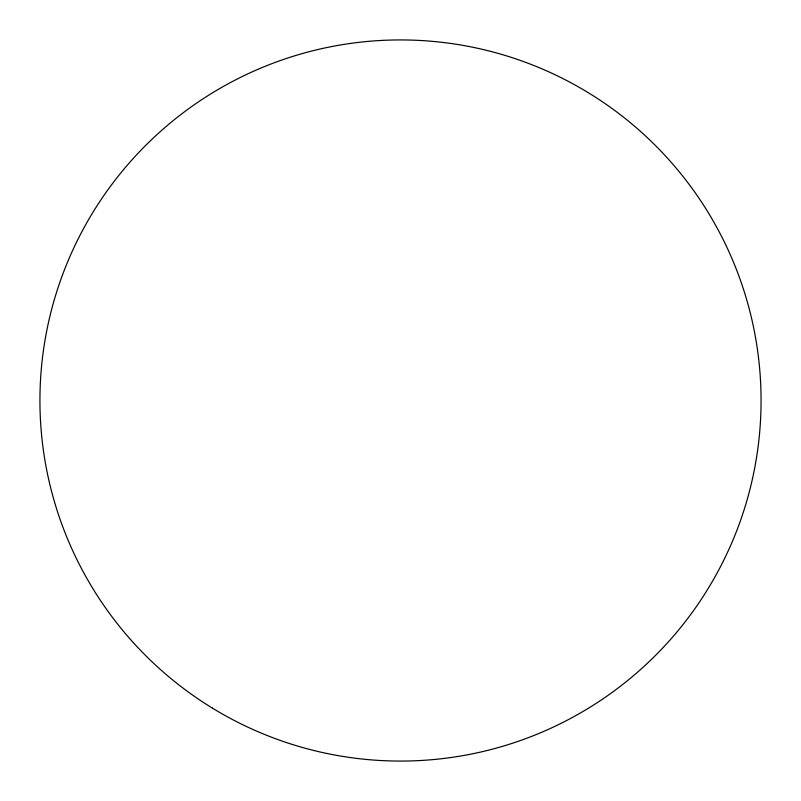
<?xml version="1.0" encoding="UTF-8"?>
<svg xmlns="http://www.w3.org/2000/svg" width="801" height="801" viewBox="0 0 801 801"><rect width="100%" height="100%" fill="white"/><g stroke="black" fill="none" stroke-linecap="round" stroke-linejoin="round"><path stroke-width="1.2" d="M212.435 708.134A360.56 360.56 0 0 0 760.95 409.551A360.56 360.56 0 0 0 228.115 83.815A360.56 360.56 0 0 0 212.435 708.134"/></g></svg>
